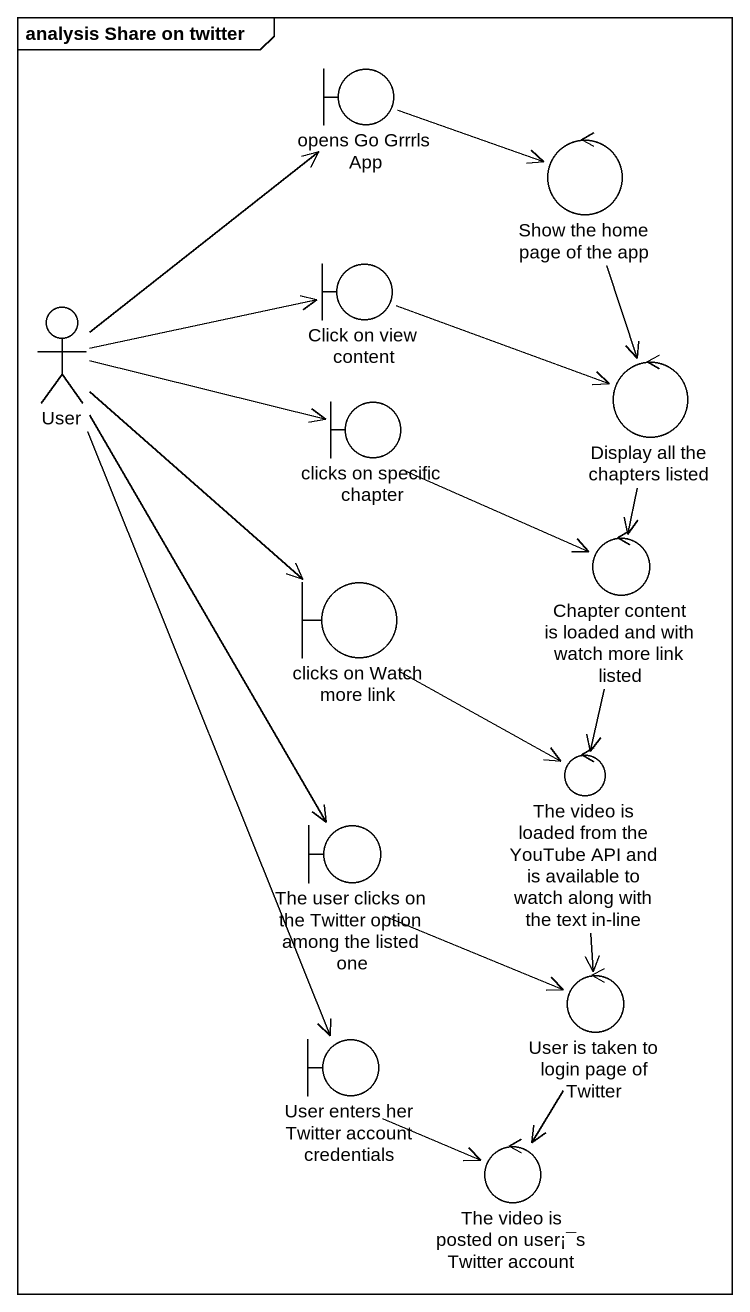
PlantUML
@startuml
mainframe analysis Share on twitter
boundary "opens Go Grrrls App" as opens_Go_Grrrls_App
control "Show the home page of the app" as Show_the_home_page_of_the
boundary "Click on view content" as Click_on_view_content
actor User
control "Display all the chapters listed" as Display_all_the_chapters
boundary "clicks on specific chapter" as clicks_on_specific_chapter
boundary "clicks on Watch more link" as clicks_on_Watch_more_link
control "Chapter content is loaded and with watch more link listed" as Chapter_content_is_loaded
control "The video is loaded from the YouTube API and is available to watch along with the text in-line" as The_video_is_loaded_from
boundary "The user clicks on the Twitter option among the listed one" as The_user_clicks_on_the
control "User is taken to login page of Twitter" as User_is_taken_to_login_page
boundary "User enters her Twitter account credentials" as User_enters_her_Twitter
control "The video is posted on user¡¯s Twitter account" as The_video_is_posted_on_user
opens_Go_Grrrls_App -right-> Show_the_home_page_of_the
Show_the_home_page_of_the --> Display_all_the_chapters
Click_on_view_content -right-> Display_all_the_chapters
User -up-> opens_Go_Grrrls_App
User -right-> Click_on_view_content
User -right-> clicks_on_specific_chapter
User --> clicks_on_Watch_more_link
User --> The_user_clicks_on_the
User --> User_enters_her_Twitter
Display_all_the_chapters --> Chapter_content_is_loaded
clicks_on_specific_chapter --> Chapter_content_is_loaded
clicks_on_Watch_more_link --> The_video_is_loaded_from
Chapter_content_is_loaded --> The_video_is_loaded_from
The_video_is_loaded_from --> User_is_taken_to_login_page
The_user_clicks_on_the -right-> User_is_taken_to_login_page
User_is_taken_to_login_page --> The_video_is_posted_on_user
User_enters_her_Twitter --> The_video_is_posted_on_user
@enduml
